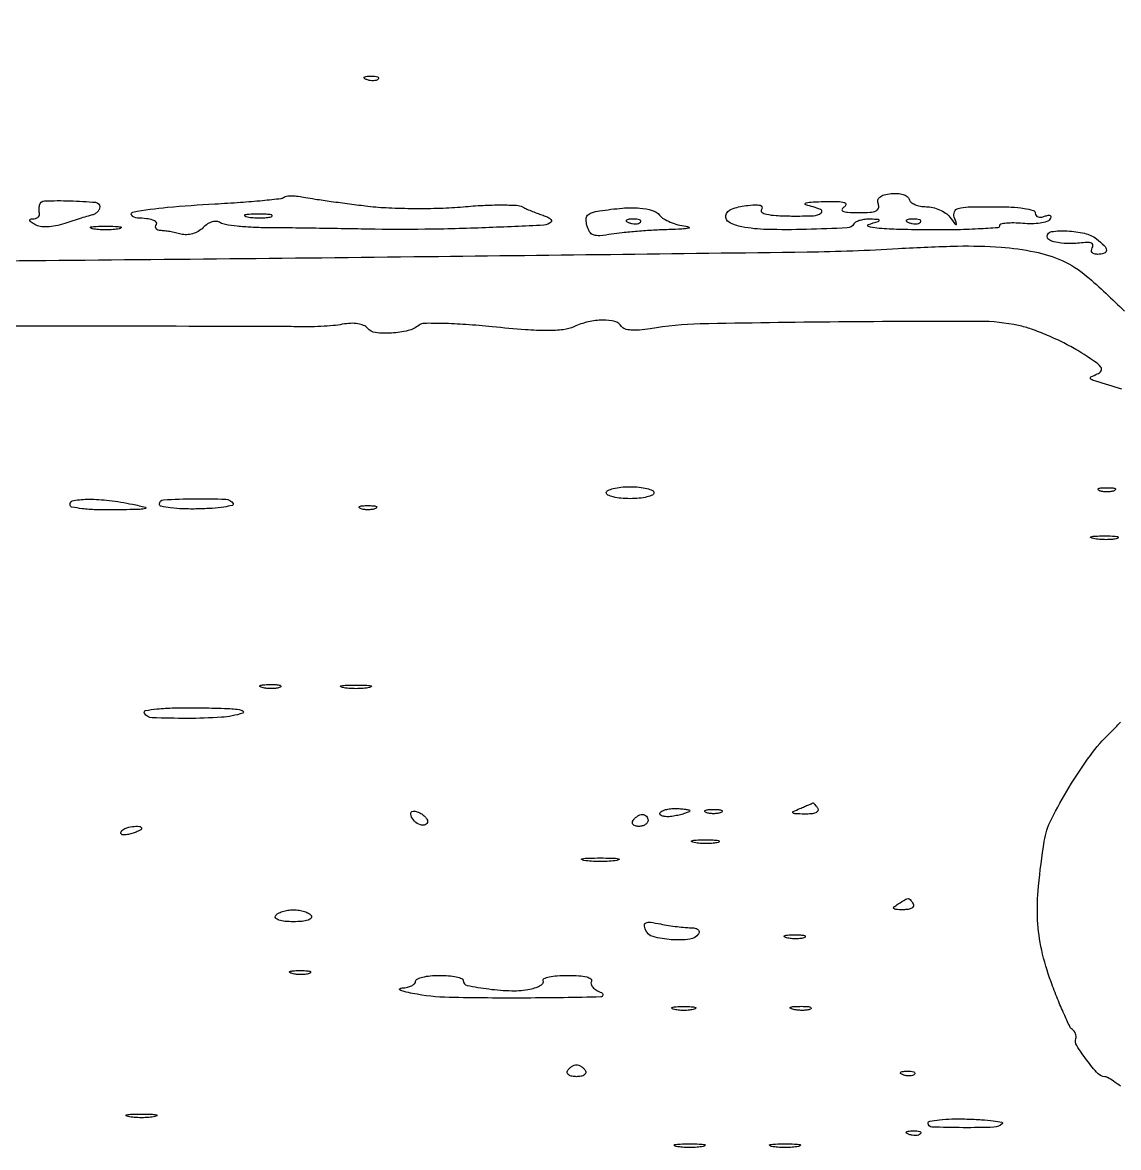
# Model space of a CAD drawing. Extents: x 0 to 1897, y 0 to 3427.
# Drawn here: x 748 to 932, y 1160.1 to 1348.9 of the extents above; entities that cross this region are included whole.
import ezdxf

# ---------------------------------------------------------------- set-up
doc = ezdxf.new("R2010")
doc.units = 0
doc.header["$MEASUREMENT"] = 0

msp = doc.modelspace()

# ---------------------------------------------------------------- linework, layer by layer
for points in [[(932.5, 1287.366346, -0.001393), (928.157197, 1288.691949, -0.065001), (927.31725, 1289.076013, -0.56826), (927.324629, 1289.420824, -0.039795), (928.406445, 1289.925299, 0.167667), (929.05308, 1290.457949, 0.323068), (929.004972, 1291.094298, 0.072433), (927.945998, 1292.033935, 0.007387), (925.107051, 1293.839113, 0.021929), (922.769393, 1295.139796, 0.015558), (920.044831, 1296.39852, 0.015747), (917.363072, 1297.439219, 0.031867), (915.184292, 1298.053897, 0.052806), (908.609732, 1298.751743, 0.002198), (884.969976, 1298.653357, 0.002764), (861.762915, 1298.326454, 0.037802), (853.367035, 1297.524896, -0.02036), (851.556214, 1297.288088, -0.042132), (850.130691, 1297.280809, -0.056939), (849.102953, 1297.481518, -0.179543), (848.558018, 1297.906126, 0.194699), (847.459554, 1298.711475, 0.063867), (845.42977, 1298.957231, 0.055136), (842.980927, 1298.668824, 0.050075), (840.569301, 1297.849622, -0.078074), (838.780552, 1297.351307, -0.02876), (836.157553, 1297.198058, -0.019457), (832.425061, 1297.340162, -0.006125), (826.860591, 1297.837904, 0.007696), (822.417666, 1298.221258, 0.012049), (818.585695, 1298.399892, 0.007937), (815.456006, 1298.42059, 0.166762), (814.588343, 1298.113916, -0.108428), (812.736568, 1297.209761, -0.044493), (809.956709, 1296.791694, -0.043074), (807.276898, 1296.860714, -0.193935), (805.924904, 1297.590485, 0.118655), (805.280037, 1298.07249, 0.062263), (804.31249, 1298.352068, 0.050973), (803.094282, 1298.419225, 0.033241), (801.693884, 1298.259959, -0.021634), (800.152577, 1298.04835, -0.009748), (798.116329, 1297.898041, -0.00963), (795.956519, 1297.822576, -0.012962), (794, 1297.842645, 0.00882), (790.491233, 1297.90771, 0.000049), (757.1875, 1297.934464, 0.000213), (719.214414, 1297.945028, 0.000136)], [(676.5, 1308.481608, 0.000914), (743.108048, 1308.91621, 0.000768), (813.68767, 1309.614098, 0.000338), (879.689475, 1310.412762, 0.012055), (895, 1310.977752, -0.009752), (904.929265, 1311.389964, -0.023803), (912.245414, 1311.20256, -0.032161), (917.897262, 1310.420463, -0.052679), (922.5, 1308.960961, -0.076089), (926.616177, 1306.356117, -0.015441), (932.973432, 1300.469542, -0.011717)], [(932.288557, 1170.397731, 0.017105), (931.129777, 1171.236246, 0.014679), (930.134021, 1171.864481, 0.133804), (929.64392, 1171.998779, -0.21138), (928.520796, 1172.497716, -0.021947), (926.632161, 1174.775689, -0.021604), (924.948922, 1177.209146, -0.222939), (924.802786, 1178.388982, 0.095396), (924.853022, 1178.787948, 0.073403), (924.760686, 1179.21799, 0.071684), (924.544507, 1179.612608, 0.082685), (924.234278, 1179.908359, -0.132278), (923.782225, 1180.432962, -0.006627), (922.818494, 1182.507078, -0.01027), (921.745379, 1185.036939, -0.007219), (920.63811, 1187.924248, -0.032779), (919.069948, 1193.252572, -0.043169), (918.391403, 1198.270575, -0.036306), (918.530621, 1203.961725, -0.015607), (919.502721, 1211.5, -0.076121), (920.690907, 1215.191396, -0.020618), (923.66767, 1220.581411, -0.021672), (927.234662, 1225.918574, -0.044029), (930.561845, 1229.708352, 0.01922), (932.290373, 1231.490747, 0.032076)]]:
    msp.add_lwpolyline(points, format="xyb")
for points in [[(807.729167, 1339.395833, -0.126455), (807.402231, 1339.202593, -0.060344), (806.916927, 1339.123424, -0.05415), (806.359369, 1339.160852, -0.051402), (805.8125, 1339.316886, -0.054073), (805.395823, 1339.538436, -0.470617), (805.37858, 1339.720685, -0.168741), (805.670344, 1339.862007, -0.018894), (806.416667, 1339.921053, -0.028489), (807.112848, 1339.910055, -0.077125), (807.592839, 1339.799335, -0.208169), (807.77538, 1339.614691, -0.296942)], [(806, 1318.096977, 0.017866), (809.48007, 1317.814003, 0.009632), (813.781219, 1317.70154, 0.009582), (818.173561, 1317.755508, 0.014859), (821.95734, 1317.987234, -0.010249), (825.308929, 1318.223526, -0.013354), (828.383492, 1318.294811, -0.010979), (830.931107, 1318.22988, -0.108933), (831.95734, 1317.951986, 0.015324), (832.683938, 1317.60027, 0.008151), (833.60295, 1317.207523, 0.008105), (834.555977, 1316.836393, 0.012472), (835.393128, 1316.549459, -0.031662), (836.08228, 1316.283304, -0.063421), (836.576473, 1315.974478, -0.113555), (836.807081, 1315.677004, -0.314467), (836.7631, 1315.429767, -0.186853), (835.521313, 1314.881238, -0.00189), (825.741514, 1314.463144, -0.006581), (815.574077, 1314.200941, -0.007887), (806, 1314.231124, 0.000716), (801.503753, 1314.309798, 0.000578), (796.675, 1314.381795, 0.000584), (792.218202, 1314.437889, 0.001506), (789, 1314.464941, -0.011432), (786.418963, 1314.537891, -0.014467), (784.039934, 1314.728743, -0.012523), (782.076134, 1314.993535, -0.104178), (781.242329, 1315.313758, 0.123743), (780.615244, 1315.527187, 0.090221), (779.879508, 1315.454753, 0.075005), (779.09831, 1315.098539, 0.052009), (778.343253, 1314.486111, -0.064604), (777.53153, 1313.860837, -0.061834), (776.575268, 1313.452213, -0.063061), (775.566613, 1313.295264, -0.072797), (774.600924, 1313.408698, 0.012906), (773.700612, 1313.625641, 0.01071), (772.732623, 1313.811029, 0.010856), (771.838041, 1313.942662, 0.028496), (771.190983, 1313.986345, -0.082741), (770.737333, 1314.066806, -0.159285), (770.448037, 1314.289739, -0.180417), (770.367218, 1314.618109, -0.109916), (770.5, 1315, 0.351763), (770.449924, 1315.405352, 0.111298), (769.892404, 1315.746946, 0.054635), (768.817403, 1315.986054, 0.021789), (767.309017, 1316.085953, -0.220855), (766.359007, 1316.553435, -0.568494), (766.56374, 1317.105562, -0.022775), (772.363224, 1317.900973, -0.009303), (780.299574, 1318.4746, 0.00431), (784.594458, 1318.741938, 0.006653), (788.30085, 1319.054347, 0.0026), (791.459352, 1319.379543, 0.171039), (791.945837, 1319.612504, -0.176601), (792.328032, 1319.790477, -0.024806), (793.212098, 1319.82285, -0.025808), (794.30359, 1319.752238, -0.019321), (795.494309, 1319.566373, 0.010929), (797.128213, 1319.283169, 0.002701), (799.820203, 1318.891812, 0.002762), (802.908176, 1318.477287, 0.002764)], [(899.713082, 1318, -0.059439), (900.795737, 1317.870839, -0.045415), (901.925917, 1317.485938, -0.04648), (902.932832, 1316.920185, -0.076244), (903.642211, 1316.25, 0.001789), (904.561252, 1315.07842, 0.229411), (904.723173, 1315, 0.512223), (904.790293, 1315.093218, 0.0031), (904.395465, 1316.25, -0.187814), (904.428368, 1317.158884, -0.228933), (905.065279, 1317.709879, -0.060081), (906.747508, 1317.952214, -0.005763), (910.893011, 1318, -0.011138), (913.928989, 1317.93236, -0.027499), (916.144973, 1317.71106, -0.033203), (917.639488, 1317.375445, -0.332365), (918, 1316.893011, 0.164546), (918.125847, 1316.520959, 0.151163), (918.455882, 1316.286139, 0.10915), (918.958032, 1316.235294, 0.062551), (919.551938, 1316.381557, -0.032885), (920.173434, 1316.574258, -0.186842), (920.510347, 1316.528665, -0.340647), (920.608007, 1316.304108, -0.076942), (920.434903, 1315.894671, -0.179302), (919.928501, 1315.499709, -0.038111), (918.82182, 1315.238988, -0.035354), (917.418656, 1315.120129, -0.027233), (915.882965, 1315.182551, 0.018677), (914.394322, 1315.268583, 0.031158), (913.140621, 1315.216001, 0.033186), (912.221433, 1315.057685, 0.346409), (912, 1314.776426, -0.393655), (911.710702, 1314.465917, -0.003877), (908.401562, 1314.257356, -0.00989), (904.447119, 1314.117276, -0.005942), (899.75, 1314.09968, -0.004748), (894.689952, 1314.188911, -0.016239), (891.405031, 1314.384938, -0.053014), (890.000999, 1314.66664, -0.732074), (890, 1315, 0.002407), (891.62415, 1315.528778, 0.234302), (891.792077, 1315.694857, 0.495213), (891.705058, 1315.825106, 0.00418), (890.309017, 1315.90032, 0.038388), (889.430074, 1315.872823, 0.043126), (888.60026, 1315.709608, 0.047805), (887.932113, 1315.445878, 0.137288), (887.56867, 1315.111111, -0.247494), (886.412861, 1314.430818, -0.005221), (879.571415, 1314.182339, -0.012045), (872.967836, 1314.170632, -0.042446), (868.75, 1314.624335, -0.074287), (866.618019, 1315.379212, -0.330459), (866.081671, 1316.50713, -0.260992), (867.009778, 1317.597803, -0.059806), (869.451052, 1318.184079, -0.016114), (870.95891, 1318.311027, -0.073588), (871.83213, 1318.227694, -0.264045), (872.12603, 1317.949272, -0.250929), (872.045641, 1317.543485, 0.428886), (872.101728, 1317.089927, 0.105951), (872.866255, 1316.742688, 0.040278), (874.497832, 1316.521568, 0.010884), (877.107676, 1316.436912, 0.012117), (880.772134, 1316.486652, 0.156369), (882.042009, 1316.947361, 0.590697), (881.948201, 1317.549449, 0.028279), (879.5, 1318.286934, -0.396037), (879.377263, 1318.474034, -0.310889), (879.55625, 1318.656262, -0.033576), (880.696192, 1318.798823, -0.009288), (882.5, 1318.868686, -0.009065), (884.816479, 1318.873331, -0.05685), (885.988212, 1318.720496, -0.351783), (886.227789, 1318.405995, -0.247774), (886, 1318, 0.1197), (885.582128, 1317.559282, 0.451256), (885.689667, 1317.242501, 0.087859), (886.499617, 1317.060984, 0.010307), (888.356989, 1317.015313, 0.016246), (890.263813, 1317.069708, 0.086646), (891.273389, 1317.310217, 0.218551), (891.683082, 1317.764594, 0.169034), (891.661831, 1318.43887, -0.133224), (891.594829, 1319.096603, -0.182651), (891.890087, 1319.606718, -0.109283), (892.606905, 1319.968211, -0.033625), (893.804843, 1320.18887, -0.042032), (894.888741, 1320.222392, -0.062194), (895.823673, 1320.054845, -0.079665), (896.501145, 1319.718729, -0.17633), (896.823324, 1319.25, 0.162287), (897.133606, 1318.771077, 0.06657), (897.805562, 1318.367188, 0.056303), (898.70724, 1318.092437, 0.045854)], [(761, 1317.968615, -0.111077), (760.905995, 1317.550685, -0.076412), (760.632812, 1317.14708, -0.071142), (760.22774, 1316.818709, -0.072826), (759.75, 1316.620228, 0.010613), (759.058898, 1316.429264, 0.002279), (757.869694, 1316.067417, 0.00238), (756.496001, 1315.635409, 0.002268), (755.104278, 1315.183473, -0.028013), (753.55645, 1314.767546, -0.042555), (752.174522, 1314.598886, -0.050699), (751.005652, 1314.674878, -0.090931), (750.104278, 1315.001451, -0.024467), (749.496387, 1315.397886, -0.149393), (749.272872, 1315.693501, -0.40376), (749.359003, 1315.888102, -0.090824), (749.75, 1315.969591, 0.059038), (750.219387, 1316.036821, 0.086101), (750.598026, 1316.21138, 0.112122), (750.828608, 1316.462025, 0.17089), (750.881579, 1316.75, -0.024514), (750.844695, 1317.091522, -0.014642), (750.83273, 1317.5, -0.014642), (750.844695, 1317.908478, -0.024514), (750.881579, 1318.25, -0.360546), (751.708596, 1318.978453, -0.014461), (756.009635, 1318.983263, -0.01448), (760.292121, 1318.739929, -0.389325)], [(854.952027, 1316.557804, 0.085703), (855.63316, 1315.975796, 0.034458), (856.73016, 1315.422409, 0.032831), (858.020967, 1314.976412, 0.035622), (859.324471, 1314.717841, -0.086998), (859.865954, 1314.551426, -0.710569), (859.843194, 1314.385723, -0.036232), (858.68961, 1314.239252, -0.006341), (856.5, 1314.149031, 0.007044), (853.938638, 1314.039883, 0.005762), (851.203445, 1313.853053, 0.005825), (848.691234, 1313.622861, 0.015227), (846.894707, 1313.381635, -0.019281), (844.908677, 1313.131333, -0.106564), (843.845925, 1313.265428, -0.173054), (843.197296, 1313.790544, -0.073067), (842.752964, 1314.836664, -0.061966), (842.614093, 1315.882561, -0.181088), (842.859643, 1316.555123, -0.143784), (843.537644, 1316.996264, -0.034683), (844.858258, 1317.294192, -0.016857), (848.716826, 1317.754895, -0.039508), (851.619293, 1317.772742, -0.055306), (853.703795, 1317.38626, -0.147109)], [(785.761659, 1316.292739, 0.028254), (786.754739, 1316.159391, 0.020511), (787.869594, 1316.119272, 0.020826), (788.934218, 1316.169017, 0.041951), (789.761659, 1316.31292, 0.285845), (789.916221, 1316.476221, 0.417468), (789.814362, 1316.62839, 0.038992), (788.938425, 1316.726931, 0.009782), (787.5, 1316.747817, 0.008901), (786.071102, 1316.715166, 0.053901), (785.339362, 1316.605813, 0.67161), (785.319562, 1316.45659, 0.082665)], [(849.8125, 1315.316886, 0.051402), (850.359369, 1315.160852, 0.05415), (850.916927, 1315.123424, 0.060344), (851.402231, 1315.202593, 0.126455), (851.729167, 1315.395833, 0.296942), (851.77538, 1315.614691, 0.208169), (851.592839, 1315.799335, 0.077125), (851.112848, 1315.910055, 0.028489), (850.416667, 1315.921053, 0.018894), (849.670344, 1315.862007, 0.168741), (849.37858, 1315.720685, 0.470617), (849.395823, 1315.538436, 0.054073)], [(896.8125, 1315.316886, 0.051402), (897.359369, 1315.160852, 0.05415), (897.916927, 1315.123424, 0.060344), (898.402231, 1315.202593, 0.126455), (898.729167, 1315.395833, 0.296942), (898.77538, 1315.614691, 0.208169), (898.592839, 1315.799335, 0.077125), (898.112848, 1315.910055, 0.028489), (897.416667, 1315.921053, 0.018894), (896.670344, 1315.862007, 0.168741), (896.37858, 1315.720685, 0.470617), (896.395823, 1315.538436, 0.054073)], [(764.25, 1314.294267, -0.029693), (763.225293, 1314.159351, -0.017887), (762, 1314.115502, -0.017887), (760.774707, 1314.159351, -0.029693), (759.75, 1314.294267, -0.142433), (759.439977, 1314.453014, -0.611425), (759.482813, 1314.600334, -0.039503), (760.38851, 1314.701569, -0.008087), (762, 1314.727636, -0.008087), (763.61149, 1314.701569, -0.039503), (764.517187, 1314.600334, -0.611425), (764.560023, 1314.453014, -0.142433)], [(928.25, 1312.607954, -0.030754), (929.55295, 1311.486234, -0.183368), (929.92497, 1310.68734, -0.348273), (929.575504, 1310.173412, -0.075984), (928.440983, 1310, -0.071941), (927.891059, 1310.079536, -0.149735), (927.533326, 1310.316236, -0.189954), (927.419086, 1310.668538, -0.123549), (927.550294, 1311.081377, 0.134082), (927.673335, 1311.498257, 0.242663), (927.520618, 1311.809861, 0.141643), (927.074213, 1311.976648, 0.045395), (926.359311, 1311.966222, -0.02322), (923.840514, 1311.817748, -0.043427), (921.805742, 1311.969318, -0.059129), (920.421248, 1312.366344, -0.302066), (920, 1313, -0.376328), (920.72237, 1313.823836, -0.044665), (923.356656, 1313.933977, -0.044698), (926.275328, 1313.532126, -0.106183)], [(854, 1270, -0.295869), (853.748945, 1269.612873, -0.04382), (852.825, 1269.29375, -0.037669), (851.532944, 1269.07239, -0.023598), (850, 1269, -0.023598), (848.467056, 1269.07239, -0.037669), (847.175, 1269.29375, -0.04382), (846.251055, 1269.612873, -0.295869), (846, 1270, -0.295869), (846.251055, 1270.387127, -0.04382), (847.175, 1270.70625, -0.037669), (848.467056, 1270.92761, -0.023598), (850, 1271, -0.023598), (851.532944, 1270.92761, -0.037669), (852.825, 1270.70625, -0.04382), (853.748945, 1270.387127, -0.295869)], [(931.25, 1270.337719, -0.057986), (930.679992, 1270.181385, -0.037979), (930, 1270.12966, -0.037979), (929.320008, 1270.181385, -0.057986), (928.75, 1270.337719, -0.174857), (928.540618, 1270.525001, -0.447206), (928.601562, 1270.693942, -0.078554), (929.10856, 1270.810911, -0.017491), (930, 1270.842105, -0.017491), (930.89144, 1270.810911, -0.078554), (931.398438, 1270.693942, -0.447206), (931.459382, 1270.525001, -0.174857)], [(766.5, 1268.057369, -0.009498), (768.669895, 1267.565387, -0.767097), (768.67432, 1267.345604, -0.065121), (767.724488, 1267.199949, -0.001561), (763.25, 1267.114999, -0.011646), (760.344635, 1267.136589, -0.02269), (758.03375, 1267.312777, -0.020639), (756.332087, 1267.592175, -0.355647), (756, 1268, -0.372765), (756.621494, 1268.717791, -0.034537), (759.154778, 1268.906896, -0.03211), (762.564658, 1268.706388, -0.020261)], [(783.376951, 1268.199098, -0.509267), (783.245844, 1267.878774, -0.021415), (781.835968, 1267.596773, -0.021951), (779.870184, 1267.378281, -0.011849), (777.435968, 1267.273301, -0.01351), (774.9685, 1267.29209, -0.022297), (772.890566, 1267.457047, -0.018263), (771.294514, 1267.715154, -0.357665), (771, 1268.074203, -0.399818), (771.716394, 1268.826889, -0.009827), (776.928076, 1268.98195, -0.010912), (782.131918, 1268.920892, -0.250997)], [(807.25, 1267.337719, -0.057986), (806.679992, 1267.181385, -0.037979), (806, 1267.12966, -0.037979), (805.320008, 1267.181385, -0.057986), (804.75, 1267.337719, -0.174857), (804.540618, 1267.525001, -0.447206), (804.601562, 1267.693942, -0.078554), (805.10856, 1267.810911, -0.017491), (806, 1267.842105, -0.017491), (806.89144, 1267.810911, -0.078554), (807.398438, 1267.693942, -0.447206), (807.459382, 1267.525001, -0.174857)], [(931.761659, 1262.31292, -0.041951), (930.934218, 1262.169017, -0.020826), (929.869594, 1262.119272, -0.020511), (928.754739, 1262.159391, -0.028254), (927.761659, 1262.292739, -0.082665), (927.319562, 1262.45659, -0.67161), (927.339362, 1262.605813, -0.053901), (928.071102, 1262.715166, -0.008901), (929.5, 1262.747817, -0.009782), (930.938425, 1262.726931, -0.038992), (931.814362, 1262.62839, -0.417468), (931.916221, 1262.476221, -0.285845)], [(791.269032, 1237.344063, -0.06278), (790.671085, 1237.185595, -0.030339), (789.880008, 1237.127736, -0.029507), (789.036634, 1237.167106, -0.037336), (788.269032, 1237.307009, -0.087174), (787.883358, 1237.48334, -0.597527), (787.900903, 1237.643467, -0.080377), (788.431793, 1237.764444, -0.012823), (789.5, 1237.805051, -0.014395), (790.580113, 1237.787295, -0.052471), (791.257153, 1237.684921, -0.333666), (791.386009, 1237.52287, -0.31318)], [(806.25, 1237.294267, -0.029693), (805.225293, 1237.159351, -0.017887), (804, 1237.115502, -0.017887), (802.774707, 1237.159351, -0.029693), (801.75, 1237.294267, -0.142433), (801.439977, 1237.453014, -0.611425), (801.482813, 1237.600334, -0.039503), (802.38851, 1237.701569, -0.008087), (804, 1237.727636, -0.008087), (805.61149, 1237.701569, -0.039503), (806.517187, 1237.600334, -0.611425), (806.560023, 1237.453014, -0.142433)], [(785, 1233, -0.060852), (781.412247, 1232.316028, -0.016708), (775.652424, 1232.123506, -0.009535), (769.812836, 1232.234873, -0.249779), (768.5, 1233, -0.523608), (768.69046, 1233.436852, -0.024331), (770.580696, 1233.715381, -0.019939), (773.497724, 1233.884094, -0.007016), (777.690983, 1233.90032, -0.005201), (781.904676, 1233.813657, -0.022903), (784.382244, 1233.623093, -0.14185), (785.063148, 1233.331688, -0.594497)], [(881.5, 1217, -0.275888), (881.505838, 1216.615727, -0.162994), (881.151257, 1216.301929, -0.076465), (880.390307, 1216.108701, -0.030274), (879.309017, 1216.070285, -0.004494), (877.623948, 1216.127607, -0.20576), (877.318248, 1216.274842, -0.495865), (877.361606, 1216.483815, -0.009924), (878.5, 1217, -0.000463), (879.280181, 1217.3344, -0.000674), (879.968601, 1217.627618, -0.000328), (880.554507, 1217.875786, -0.011841), (880.690983, 1217.929715, -0.287634), (880.796717, 1217.907453, -0.021765), (881.007412, 1217.685604, -0.024725), (881.249321, 1217.378152, -0.015911)], [(816, 1214.809678, -0.310331), (815.626672, 1214.266106, -0.180578), (814.801325, 1214.257968, -0.106345), (813.819479, 1214.872631, -0.120025), (813.22894, 1215.81318, -0.108271), (813.181849, 1216.25556, -0.257062), (813.366128, 1216.517614, -0.161356), (813.780247, 1216.573751, -0.045328), (814.41644, 1216.393691, -0.049992), (815.022161, 1216.088813, -0.054888), (815.534829, 1215.677724, -0.062067), (815.884859, 1215.227906, -0.13514)], [(853, 1215, -0.153634), (852.879982, 1214.618621, -0.097988), (852.542039, 1214.29375, -0.080552), (852.037096, 1214.074545, -0.062283), (851.440983, 1214, -0.066118), (850.889346, 1214.073267, -0.138808), (850.521475, 1214.29375, -0.191142), (850.392057, 1214.620352, -0.139169), (850.5, 1215, -0.06081), (850.806203, 1215.382515, -0.051032), (851.2129, 1215.70625, -0.053229), (851.653442, 1215.926698, -0.089642), (852.059017, 1216, -0.105429), (852.418051, 1215.923444, -0.099231), (852.723586, 1215.70625, -0.096318), (852.928382, 1215.381732, -0.092995)], [(860, 1216.616577, -0.300822), (859.885601, 1216.443639, -0.017542), (859.265625, 1216.2054, -0.021857), (858.4582, 1215.966135, -0.013875), (857.5, 1215.755249, -0.031701), (856.541823, 1215.634359, -0.053628), (855.734375, 1215.670744, -0.076393), (855.183445, 1215.843992, -0.285831), (855, 1216.138672, -0.249889), (855.176307, 1216.469414, -0.064968), (855.734375, 1216.746985, -0.050289), (856.542347, 1216.937276, -0.032714), (857.5, 1217, -0.014412), (858.458419, 1216.972369, -0.023639), (859.265625, 1216.88737, -0.020244), (859.880837, 1216.767351, -0.347462)], [(865.25, 1216.337719, -0.057986), (864.679992, 1216.181385, -0.037979), (864, 1216.12966, -0.037979), (863.320008, 1216.181385, -0.057986), (862.75, 1216.337719, -0.174857), (862.540618, 1216.525001, -0.447206), (862.601562, 1216.693942, -0.078554), (863.10856, 1216.810911, -0.017491), (864, 1216.842105, -0.017491), (864.89144, 1216.810911, -0.078554), (865.398438, 1216.693942, -0.447206), (865.459382, 1216.525001, -0.174857)], [(768, 1213.616631, -0.269441), (767.897105, 1213.439552, -0.023164), (767.412095, 1213.192137, -0.025605), (766.765536, 1212.938235, -0.016806), (765.99862, 1212.70989, -0.033809), (765.266748, 1212.570513, -0.095442), (764.749762, 1212.606613, -0.238295), (764.53149, 1212.80112, -0.236417), (764.557637, 1213.093259, -0.164455), (765.226012, 1213.646277, -0.05364), (766.480663, 1213.977438, -0.060354), (767.638289, 1214.01255, -0.388023)], [(864.761659, 1211.31292, -0.041951), (863.934218, 1211.169017, -0.020826), (862.869594, 1211.119272, -0.020511), (861.754739, 1211.159391, -0.028254), (860.761659, 1211.292739, -0.082665), (860.319562, 1211.45659, -0.67161), (860.339362, 1211.605813, -0.053901), (861.071102, 1211.715166, -0.008901), (862.5, 1211.747817, -0.009782), (863.938425, 1211.726931, -0.038992), (864.814362, 1211.62839, -0.417468), (864.916221, 1211.476221, -0.285845)], [(847.75, 1208.283746, -0.023547), (846.497782, 1208.153981, -0.014044), (845, 1208.111902, -0.014044), (843.502218, 1208.153981, -0.023547), (842.25, 1208.283746, -0.124239), (841.887591, 1208.435926, -0.664672), (841.923437, 1208.577962, -0.03126), (843.02938, 1208.675363, -0.006336), (845, 1208.700336, -0.006336), (846.97062, 1208.675363, -0.03126), (848.076563, 1208.577962, -0.664672), (848.112409, 1208.435926, -0.124239)], [(897.5, 1201, -0.229941), (897.538683, 1200.620381, -0.175006), (897.266583, 1200.295345, -0.092833), (896.660528, 1200.079473, -0.040942), (895.809017, 1200.015313, -0.011265), (894.59016, 1200.050865, -0.210879), (894.255355, 1200.219823, -0.418214), (894.283036, 1200.483883, -0.025105), (895, 1201, -0.006588), (896.248743, 1201.78387, -0.137706), (896.669081, 1201.901875, -0.235263), (896.993465, 1201.740301, -0.023248)], [(796.5, 1199, -0.340586), (796.458863, 1198.601847, -0.123006), (795.947214, 1198.276393, -0.057972), (794.933544, 1198.06464, -0.022534), (793.5, 1198, -0.022534), (792.066456, 1198.06464, -0.057972), (791.052786, 1198.276393, -0.123006), (790.541137, 1198.601847, -0.340586), (790.5, 1199, -0.128561), (790.903211, 1199.384387, -0.04604), (791.636189, 1199.70625, -0.041947), (792.542916, 1199.926129, -0.038534), (793.5, 1200, -0.038534), (794.457084, 1199.926129, -0.041947), (795.363811, 1199.70625, -0.04604), (796.096789, 1199.384387, -0.128561)], [(860.184017, 1197, -0.05136), (860.881272, 1196.928188, -0.111595), (861.368369, 1196.70625, -0.186233), (861.570629, 1196.378382, -0.186642), (861.5, 1196, -0.227947), (860.036499, 1195.064033, -0.04783), (856.912161, 1194.985398, -0.047803), (853.843346, 1195.499422, -0.24019), (852.589028, 1196.628592, -0.076757), (852.413228, 1197.440665, -0.323843), (852.665317, 1197.837104, -0.130992), (853.393368, 1197.923073, -0.013609), (855.107039, 1197.628592, 0.010166), (856.4521, 1197.387908, 0.008387), (857.894873, 1197.184649, 0.008489), (859.225496, 1197.042793, 0.022311)], [(879.269032, 1195.344063, -0.06278), (878.671085, 1195.185595, -0.030339), (877.880008, 1195.127736, -0.029507), (877.036634, 1195.167106, -0.037336), (876.269032, 1195.307009, -0.087174), (875.883358, 1195.48334, -0.597527), (875.900903, 1195.643467, -0.080377), (876.431793, 1195.764444, -0.012823), (877.5, 1195.805051, -0.014395), (878.580113, 1195.787295, -0.052471), (879.257153, 1195.684921, -0.333666), (879.386009, 1195.52287, -0.31318)], [(796.269032, 1189.344063, -0.06278), (795.671085, 1189.185595, -0.030339), (794.880008, 1189.127736, -0.029507), (794.036634, 1189.167106, -0.037336), (793.269032, 1189.307009, -0.087174), (792.883358, 1189.48334, -0.597527), (792.900903, 1189.643467, -0.080377), (793.431793, 1189.764444, -0.012823), (794.5, 1189.805051, -0.014395), (795.580113, 1189.787295, -0.052471), (796.257153, 1189.684921, -0.333666), (796.386009, 1189.52287, -0.31318)], [(822, 1188.131669, 0.356506), (822.666304, 1187.315947, 0.018193), (826.282976, 1186.715285, 0.026527), (830.167188, 1186.422815, 0.054932), (833.193738, 1186.688748, 0.032769), (834.218453, 1186.96454, 0.060706), (834.993291, 1187.338532, 0.098042), (835.41429, 1187.743839, 0.299094), (835.424752, 1188.121754, -0.455114), (835.529585, 1188.459904, -0.050973), (836.397957, 1188.742015, -0.035117), (837.76605, 1188.93768, -0.017965), (839.5, 1189, -0.016524), (841.391647, 1188.937469, -0.045328), (842.710321, 1188.729147, -0.093277), (843.411451, 1188.404795, -0.395088), (843.494772, 1187.991541, 0.218736), (843.438893, 1187.539111, 0.10652), (843.734403, 1187.023043, 0.074086), (844.345023, 1186.518447, 0.045583), (845.185755, 1186.110658, -0.824348), (845.060233, 1185.372927, -0.004727), (832.547731, 1185.197916, -0.006075), (819.632644, 1185.296307, -0.044614), (813.5, 1185.967041, -0.011251), (812.078195, 1186.285894, -0.060068), (811.335938, 1186.567913, -0.587771), (811.331167, 1186.759092, -0.121066), (811.75, 1186.885001, 0.042272), (812.61131, 1187.00248, 0.06008), (813.339062, 1187.259969, 0.077123), (813.83397, 1187.608845, 0.203446), (814, 1188, -0.295869), (814.251055, 1188.387127, -0.04382), (815.175, 1188.70625, -0.037669), (816.467056, 1188.92761, -0.023598), (818, 1189, -0.020456), (819.533148, 1188.937251, -0.033001), (820.825, 1188.744928, -0.035691), (821.765465, 1188.469274, -0.313265)], [(860.75, 1183.310674, -0.039571), (859.952734, 1183.168469, -0.024357), (859, 1183.122029, -0.024357), (858.047266, 1183.168469, -0.039571), (857.25, 1183.310674, -0.161593), (856.99086, 1183.478988, -0.542911), (857.042188, 1183.633659, -0.052887), (857.748017, 1183.740287, -0.011065), (859, 1183.767997, -0.011065), (860.251983, 1183.740287, -0.052887), (860.957812, 1183.633659, -0.542911), (861.00914, 1183.478988, -0.161593)], [(880.269032, 1183.344063, -0.06278), (879.671085, 1183.185595, -0.030339), (878.880008, 1183.127736, -0.029507), (878.036634, 1183.167106, -0.037336), (877.269032, 1183.307009, -0.087174), (876.883358, 1183.48334, -0.597527), (876.900903, 1183.643467, -0.080377), (877.431793, 1183.764444, -0.012823), (878.5, 1183.805051, -0.014395), (879.580113, 1183.787295, -0.052471), (880.257153, 1183.684921, -0.333666), (880.386009, 1183.52287, -0.31318)], [(842.5, 1173, -0.210115), (842.553029, 1172.621971, -0.178861), (842.314314, 1172.29375, -0.100989), (841.768372, 1172.071437, -0.046386), (841, 1172, -0.046386), (840.231628, 1172.071437, -0.100989), (839.685686, 1172.29375, -0.178861), (839.446971, 1172.621971, -0.210115), (839.5, 1173, -0.057296), (839.80183, 1173.382513, -0.050113), (840.195564, 1173.70625, -0.052849), (840.617099, 1173.926995, -0.094481), (841, 1174, -0.094481), (841.382901, 1173.926995, -0.052849), (841.804436, 1173.70625, -0.050113), (842.19817, 1173.382513, -0.057296)], [(897.729167, 1172.395833, -0.126455), (897.402231, 1172.202593, -0.060344), (896.916927, 1172.123424, -0.05415), (896.359369, 1172.160852, -0.051402), (895.8125, 1172.316886, -0.054073), (895.395823, 1172.538436, -0.470617), (895.37858, 1172.720685, -0.168741), (895.670344, 1172.862007, -0.018894), (896.416667, 1172.921053, -0.028489), (897.112848, 1172.910055, -0.077125), (897.592839, 1172.799335, -0.208169), (897.77538, 1172.614691, -0.296942)], [(770.25, 1165.294267, -0.029693), (769.225293, 1165.159351, -0.017887), (768, 1165.115502, -0.017887), (766.774707, 1165.159351, -0.029693), (765.75, 1165.294267, -0.142433), (765.439977, 1165.453014, -0.611425), (765.482813, 1165.600334, -0.039503), (766.38851, 1165.701569, -0.008087), (768, 1165.727636, -0.008087), (769.61149, 1165.701569, -0.039503), (770.517187, 1165.600334, -0.611425), (770.560023, 1165.453014, -0.142433)], [(912.466759, 1164.133425, -0.190143), (911.045372, 1163.516324, -0.009511), (905.874152, 1163.439895, -0.007323), (900.625927, 1163.539044, -0.404425), (900, 1164.186322, -0.362552), (900.294589, 1164.539191, -0.017777), (901.911956, 1164.773708, -0.02195), (904.013342, 1164.909549, -0.013257), (906.508785, 1164.894949, -0.008204), (908.967541, 1164.774942, -0.015489), (910.943814, 1164.584333, -0.013042), (912.395879, 1164.360106, -0.605188)], [(898.729167, 1162.395833, -0.126455), (898.402231, 1162.202593, -0.060344), (897.916927, 1162.123424, -0.05415), (897.359369, 1162.160852, -0.051402), (896.8125, 1162.316886, -0.054073), (896.395823, 1162.538436, -0.470617), (896.37858, 1162.720685, -0.168741), (896.670344, 1162.862007, -0.018894), (897.416667, 1162.921053, -0.028489), (898.112848, 1162.910055, -0.077125), (898.592839, 1162.799335, -0.208169), (898.77538, 1162.614691, -0.296942)], [(862.25, 1160.294267, -0.029693), (861.225293, 1160.159351, -0.017887), (860, 1160.115502, -0.017887), (858.774707, 1160.159351, -0.029693), (857.75, 1160.294267, -0.142433), (857.439977, 1160.453014, -0.611425), (857.482813, 1160.600334, -0.039503), (858.38851, 1160.701569, -0.008087), (860, 1160.727636, -0.008087), (861.61149, 1160.701569, -0.039503), (862.517187, 1160.600334, -0.611425), (862.560023, 1160.453014, -0.142433)], [(878.25, 1160.294267, -0.029693), (877.225293, 1160.159351, -0.017887), (876, 1160.115502, -0.017887), (874.774707, 1160.159351, -0.029693), (873.75, 1160.294267, -0.142433), (873.439977, 1160.453014, -0.611425), (873.482813, 1160.600334, -0.039503), (874.38851, 1160.701569, -0.008087), (876, 1160.727636, -0.008087), (877.61149, 1160.701569, -0.039503), (878.517187, 1160.600334, -0.611425), (878.560023, 1160.453014, -0.142433)]]:
    msp.add_lwpolyline(points, format="xyb", close=True)

doc.saveas('drawing.dxf')
